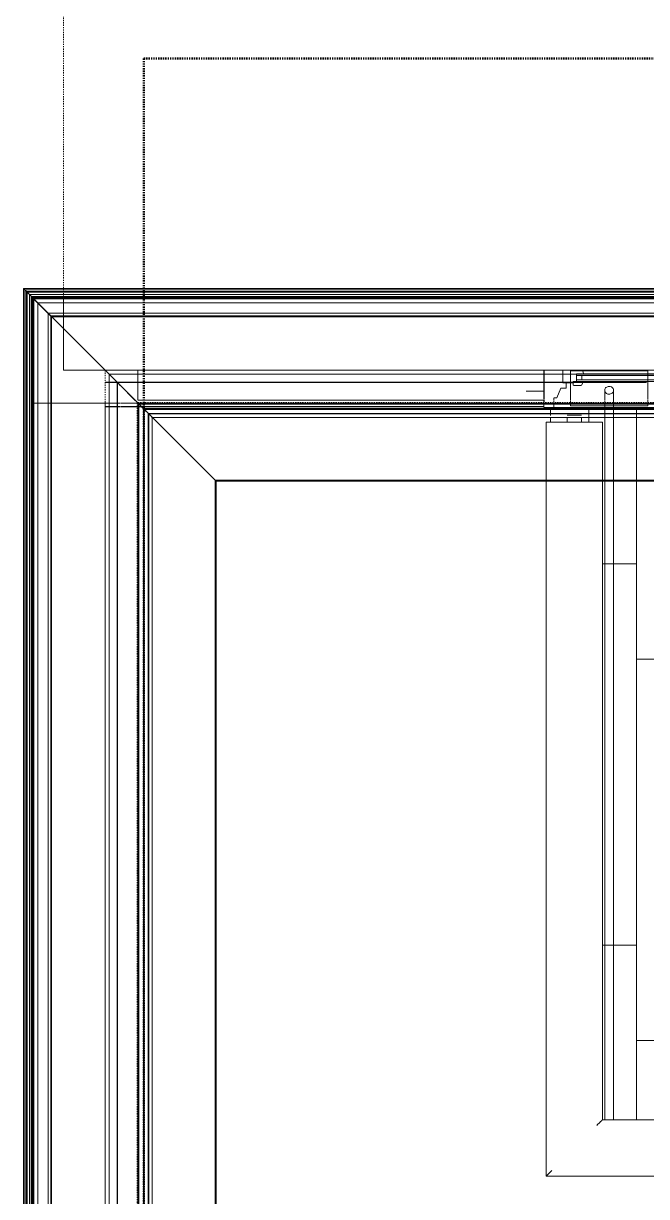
# Model space of a CAD drawing. Header units: inches. Extents: x -4235 to -464, y 9767 to 12269.
# Drawn here: x -3411 to -3358.7, y 11180.8 to 11279.2 of the extents above; entities that cross this region are included whole.
import ezdxf

# ---------------------------------------------------------------- set-up
doc = ezdxf.new("R2010")
doc.units = ezdxf.units.IN
doc.header["$MEASUREMENT"] = 0
doc.linetypes.add('Dash 1_16_', pattern=[0.125, 0.0625, -0.0625])
for name, color, linetype, lineweight in [('A-FLOR-1', 192, 'Continuous', 9), ('A-FLOR-3', 10, 'Dash 1_16_', 9), ('A-FLOR-HRAL', 11, 'Continuous', 9), ('A-FLOR-PATT-1', 9, 'Continuous', 9), ('A-GLAZ-1', 151, 'Continuous', 9), ('A-GLAZ-2', 151, 'Continuous', 20), ('A-ROOF-1', 10, 'Dash 1_16_', 9), ('A-ROOF-2', 7, 'Dash 1_16_', 9), ('A-WALL-1', 113, 'Continuous', 9), ('C-PROP-LINE-1', 91, 'Dash 1_16_', 50)]:
    doc.layers.add(name, color=color, linetype=linetype, lineweight=lineweight)

# ---------------------------------------------------------------- blocks, each defined once
blk = doc.blocks.new('Basic Wall _ EXT - FIBER CEMENT - LARGE - ___-2505164-BACKGROUND - ROOF PLAN')
at = {"layer": 'A-WALL-1'}
for p, q in [((-3403.847, 11249.139), (-3404.174, 11249.139)), ((-3404.174, 11249.139), (-3403.847, 11249.139)), ((-3404.174, 11249.108), (-3403.847, 11249.108)), ((-3404.174, 11249.108), (-3403.847, 11249.108)), ((-3403.174, 11249.139), (-3403.847, 11249.139)), ((-3403.847, 11249.139), (-3403.174, 11249.139)), ((-3403.847, 11249.108), (-3403.174, 11249.108)), ((-3403.847, 11249.108), (-3403.174, 11249.108)), ((-3367.335, 11249.139), (-3403.171, 11249.139)), ((-3403.171, 11249.139), (-3367.335, 11249.139)), ((-3403.139, 11249.108), (-3367.335, 11249.108)), ((-3403.139, 11249.108), (-3367.335, 11249.108)), ((-3403.847, 11247.097), (-3404.174, 11247.097)), ((-3404.174, 11247.097), (-3403.847, 11247.097)), ((-3404.174, 11247.065), (-3403.847, 11247.065)), ((-3404.174, 11247.065), (-3403.847, 11247.065)), ((-3403.174, 11247.097), (-3403.845, 11247.097)), ((-3403.845, 11247.097), (-3403.174, 11247.097)), ((-3403.845, 11247.065), (-3403.174, 11247.065)), ((-3403.845, 11247.065), (-3403.174, 11247.065)), ((-3402.963, 11247.097), (-3403.142, 11247.097)), ((-3403.142, 11247.097), (-3402.963, 11247.097)), ((-3403.142, 11247.065), (-3402.963, 11247.065)), ((-3403.142, 11247.065), (-3402.963, 11247.065)), ((-3402.908, 11247.097), (-3402.963, 11247.097)), ((-3402.963, 11247.097), (-3402.908, 11247.097)), ((-3402.963, 11247.065), (-3402.908, 11247.065)), ((-3402.963, 11247.065), (-3402.908, 11247.065)), ((-3401.702, 11247.097), (-3402.858, 11247.097)), ((-3402.858, 11247.097), (-3401.702, 11247.097)), ((-3402.858, 11247.065), (-3401.702, 11247.065)), ((-3402.858, 11247.065), (-3401.702, 11247.065)), ((-3401.642, 11247.097), (-3401.701, 11247.097)), ((-3401.701, 11247.097), (-3401.642, 11247.097)), ((-3401.701, 11247.065), (-3401.642, 11247.065)), ((-3401.701, 11247.065), (-3401.642, 11247.065)), ((-3401.579, 11247.097), (-3401.642, 11247.097)), ((-3401.642, 11247.097), (-3401.579, 11247.097)), ((-3401.642, 11247.065), (-3401.579, 11247.065)), ((-3401.642, 11247.065), (-3401.579, 11247.065)), ((-3401.516, 11247.097), (-3401.579, 11247.097)), ((-3401.579, 11247.097), (-3401.516, 11247.097)), ((-3401.579, 11247.065), (-3401.516, 11247.065)), ((-3401.579, 11247.065), (-3401.516, 11247.065)), ((-3401.459, 11247.097), (-3401.516, 11247.097)), ((-3401.516, 11247.097), (-3401.459, 11247.097)), ((-3401.516, 11247.065), (-3401.459, 11247.065)), ((-3401.516, 11247.065), (-3401.459, 11247.065)), ((-3367.335, 11247.097), (-3401.304, 11247.097)), ((-3401.304, 11247.097), (-3367.335, 11247.097)), ((-3401.304, 11247.065), (-3367.335, 11247.065)), ((-3401.304, 11247.065), (-3367.335, 11247.065))]:
    blk.add_line(p, q, dxfattribs=at)
blk = doc.blocks.new('Basic Wall _ EXT - FIBER CEMENT - LARGE - ___-2162457-BACKGROUND - ROOF PLAN')
at = {"layer": 'A-WALL-1'}
for p, q in [((-3365.116, 11249.139), (-3403.171, 11249.139)), ((-3403.171, 11249.139), (-3365.116, 11249.139)), ((-3403.142, 11249.108), (-3401.459, 11247.425)), ((-3402.805, 11248.771), (-3403.142, 11249.108)), ((-3403.139, 11249.108), (-3365.116, 11249.108)), ((-3403.139, 11249.108), (-3365.116, 11249.108)), ((-3358.727, 11249.139), (-3365.08, 11249.139)), ((-3365.08, 11249.139), (-3358.727, 11249.139)), ((-3365.079, 11249.108), (-3358.727, 11249.108)), ((-3365.079, 11249.108), (-3358.727, 11249.108)), ((-3401.459, 11247.425), (-3402.805, 11248.771)), ((-3401.304, 11247.269), (-3400.895, 11246.86)), ((-3400.895, 11246.86), (-3401.304, 11247.269)), ((-3400.895, 11246.86), (-3400.549, 11246.514)), ((-3400.517, 11246.483), (-3400.895, 11246.86)), ((-3400.532, 11246.498), (-3400.556, 11246.522)), ((-3400.556, 11246.522), (-3362.241, 11246.522)), ((-3400.549, 11246.514), (-3362.241, 11246.514)), ((-3400.549, 11246.514), (-3362.241, 11246.514)), ((-3400.532, 11246.498), (-3362.241, 11246.498)), ((-3400.517, 11246.483), (-3400.26, 11246.226)), ((-3400.38, 11246.346), (-3400.517, 11246.483)), ((-3400.517, 11246.483), (-3400.404, 11246.369)), ((-3400.236, 11246.202), (-3400.517, 11246.483)), ((-3400.517, 11246.483), (-3362.241, 11246.483)), ((-3400.517, 11246.483), (-3362.241, 11246.483)), ((-3400.268, 11246.234), (-3400.292, 11246.258)), ((-3400.272, 11246.237), (-3400.248, 11246.213)), ((-3400.214, 11246.18), (-3362.241, 11246.18)), ((-3362.189, 11246.522), (-3362.131, 11246.522)), ((-3362.189, 11246.514), (-3362.131, 11246.514)), ((-3362.189, 11246.514), (-3362.131, 11246.514)), ((-3362.189, 11246.498), (-3362.131, 11246.498)), ((-3362.189, 11246.483), (-3362.131, 11246.483)), ((-3362.189, 11246.483), (-3362.131, 11246.483)), ((-3362.189, 11246.18), (-3362.131, 11246.18)), ((-3362.129, 11246.522), (-3362.054, 11246.522)), ((-3362.129, 11246.514), (-3362.054, 11246.514)), ((-3362.129, 11246.514), (-3362.054, 11246.514)), ((-3362.129, 11246.498), (-3362.054, 11246.498)), ((-3362.129, 11246.483), (-3362.054, 11246.483)), ((-3362.129, 11246.483), (-3362.054, 11246.483)), ((-3362.129, 11246.18), (-3362.054, 11246.18)), ((-3362.051, 11246.522), (-3361.963, 11246.522)), ((-3362.051, 11246.514), (-3361.963, 11246.514)), ((-3362.051, 11246.514), (-3361.963, 11246.514)), ((-3362.051, 11246.498), (-3361.963, 11246.498)), ((-3362.051, 11246.483), (-3361.963, 11246.483)), ((-3362.051, 11246.483), (-3361.963, 11246.483)), ((-3362.051, 11246.18), (-3361.963, 11246.18)), ((-3361.961, 11246.522), (-3361.866, 11246.522)), ((-3361.961, 11246.514), (-3361.866, 11246.514)), ((-3361.961, 11246.514), (-3361.866, 11246.514)), ((-3361.961, 11246.498), (-3361.866, 11246.498)), ((-3361.961, 11246.483), (-3361.866, 11246.483)), ((-3361.961, 11246.483), (-3361.866, 11246.483)), ((-3361.96, 11246.18), (-3361.866, 11246.18)), ((-3361.864, 11246.522), (-3361.769, 11246.522)), ((-3361.864, 11246.514), (-3361.769, 11246.514)), ((-3361.864, 11246.514), (-3361.769, 11246.514)), ((-3361.864, 11246.498), (-3361.769, 11246.498)), ((-3361.864, 11246.483), (-3361.769, 11246.483)), ((-3361.864, 11246.483), (-3361.769, 11246.483)), ((-3361.863, 11246.18), (-3361.769, 11246.18)), ((-3361.767, 11246.522), (-3361.679, 11246.522)), ((-3361.767, 11246.514), (-3361.679, 11246.514)), ((-3361.767, 11246.514), (-3361.679, 11246.514)), ((-3361.767, 11246.498), (-3361.679, 11246.498)), ((-3361.767, 11246.483), (-3361.679, 11246.483)), ((-3361.767, 11246.483), (-3361.679, 11246.483)), ((-3361.766, 11246.18), (-3361.679, 11246.18)), ((-3361.677, 11246.522), (-3361.601, 11246.522)), ((-3361.677, 11246.514), (-3361.601, 11246.514)), ((-3361.677, 11246.514), (-3361.601, 11246.514)), ((-3361.676, 11246.498), (-3361.601, 11246.498)), ((-3361.676, 11246.483), (-3361.601, 11246.483)), ((-3361.676, 11246.483), (-3361.601, 11246.483)), ((-3361.676, 11246.18), (-3361.601, 11246.18)), ((-3361.599, 11246.522), (-3361.541, 11246.522)), ((-3361.599, 11246.514), (-3361.541, 11246.514)), ((-3361.599, 11246.514), (-3361.541, 11246.514)), ((-3361.599, 11246.498), (-3361.541, 11246.498)), ((-3361.599, 11246.483), (-3361.541, 11246.483)), ((-3361.599, 11246.483), (-3361.541, 11246.483)), ((-3361.599, 11246.18), (-3361.541, 11246.18)), ((-3361.492, 11246.18), (-3258.747, 11246.18)), ((-3361.491, 11246.522), (-3258.747, 11246.522)), ((-3361.491, 11246.514), (-3258.747, 11246.514)), ((-3361.491, 11246.514), (-3258.747, 11246.514)), ((-3361.491, 11246.498), (-3258.747, 11246.498)), ((-3361.491, 11246.483), (-3258.747, 11246.483)), ((-3361.491, 11246.483), (-3258.747, 11246.483))]:
    blk.add_line(p, q, dxfattribs=at)
at = {"layer": 'A-WALL-1', "flags": 128}
for points in [[(-3400.404, 11246.369), (-3400.386, 11246.351), (-3400.364, 11246.33)], [(-3400.292, 11246.258), (-3400.306, 11246.271), (-3400.321, 11246.287), (-3400.337, 11246.303), (-3400.353, 11246.319), (-3400.368, 11246.334), (-3400.38, 11246.346)], [(-3400.364, 11246.33), (-3400.34, 11246.306), (-3400.316, 11246.281), (-3400.292, 11246.258), (-3400.272, 11246.237)], [(-3400.26, 11246.226), (-3400.251, 11246.217), (-3400.247, 11246.212), (-3400.246, 11246.211), (-3400.249, 11246.215), (-3400.257, 11246.223), (-3400.268, 11246.234)], [(-3400.248, 11246.213), (-3400.231, 11246.197), (-3400.22, 11246.186), (-3400.215, 11246.18)], [(-3400.215, 11246.18), (-3400.216, 11246.181), (-3400.223, 11246.189), (-3400.236, 11246.202)]]:
    blk.add_lwpolyline(points, dxfattribs=at)
blk = doc.blocks.new('Basic Wall _ EXT - FIBER CEMENT - SMALL - ___-2145931-BACKGROUND - ROOF PLAN')
at = {"layer": 'A-WALL-1'}
for p, q in [((-3410.561, 11256.526), (-3411.033, 11256.998)), ((-3411.033, 11256.998), (-3410.923, 11256.889)), ((-3411.033, 11256.998), (-2077.533, 11256.998)), ((-3410.801, 11256.767), (-3410.923, 11256.889)), ((-3410.923, 11256.889), (-3410.561, 11256.526)), ((-3410.923, 11256.889), (-3410.843, 11256.808)), ((-3410.923, 11256.889), (-2077.423, 11256.889)), ((-3410.561, 11256.526), (-3410.796, 11256.762)), ((-3410.796, 11256.762), (-3410.729, 11256.695)), ((-3410.796, 11256.762), (-2077.296, 11256.762)), ((-3410.729, 11256.695), (-3410.561, 11256.526)), ((-3410.729, 11256.695), (-2077.229, 11256.695)), ((-3410.561, 11256.526), (-3410.635, 11256.601)), ((-2077.021, 11256.486), (-3410.521, 11256.486)), ((-3410.458, 11256.423), (-3410.413, 11256.378)), ((-3410.413, 11256.378), (-3410.458, 11256.423)), ((-3410.413, 11256.378), (-3410.458, 11256.423)), ((-3410.458, 11256.423), (-3410.413, 11256.378)), ((-3410.448, 11256.414), (-3410.442, 11256.408)), ((-3410.442, 11256.408), (-3410.437, 11256.403)), ((-3410.39, 11256.356), (-3410.41, 11256.376)), ((-3410.399, 11256.365), (-3410.369, 11256.335)), ((-3410.378, 11256.343), (-3410.39, 11256.356)), ((-3410.374, 11256.339), (-3410.378, 11256.343)), ((-2076.874, 11256.339), (-3410.374, 11256.339)), ((-3410.369, 11256.335), (-3410.333, 11256.299)), ((-3410.329, 11256.294), (-3410.363, 11256.329)), ((-3410.363, 11256.329), (-2076.863, 11256.329)), ((-3410.333, 11256.299), (-3410.293, 11256.259)), ((-3410.329, 11256.294), (-2076.829, 11256.294)), ((-3394.86, 11240.825), (-3410.301, 11256.266)), ((-3410.301, 11256.266), (-2076.801, 11256.266)), ((-3410.3, 11256.266), (-3410.295, 11256.26)), ((-3410.249, 11256.214), (-3410.296, 11256.262)), ((-3410.232, 11256.197), (-3410.296, 11256.261)), ((-3410.296, 11256.261), (-3410.232, 11256.197)), ((-3410.296, 11256.261), (-2076.796, 11256.261)), ((-3410.293, 11256.259), (-3394.939, 11240.904)), ((-3410.293, 11256.259), (-2076.793, 11256.259)), ((-3408.67, 11254.635), (-3410.232, 11256.197)), ((-3410.232, 11256.197), (-2076.732, 11256.197)), ((-3410.221, 11256.186), (-3410.174, 11256.14)), ((-3410.221, 11256.186), (-2076.721, 11256.186)), ((-3410.124, 11256.089), (-3410.188, 11256.154)), ((-3410.174, 11256.14), (-3408.748, 11254.714)), ((-3410.174, 11256.14), (-2076.674, 11256.14)), ((-3410.168, 11256.134), (-3410.124, 11256.089)), ((-2076.322, 11255.787), (-3409.822, 11255.787)), ((-3409.822, 11255.787), (-2076.322, 11255.787)), ((-2075.452, 11254.918), (-3408.952, 11254.918)), ((-3408.952, 11254.918), (-2075.452, 11254.918)), ((-3408.748, 11254.714), (-2075.248, 11254.714)), ((-3408.748, 11254.714), (-2075.248, 11254.714)), ((-3408.67, 11254.635), (-2075.17, 11254.635)), ((-3408.67, 11254.635), (-2075.17, 11254.635)), ((-3403.847, 11249.813), (-2070.347, 11249.813)), ((-3403.844, 11249.813), (-2070.349, 11249.813)), ((-3403.022, 11248.987), (-3402.962, 11248.928)), ((-3402.963, 11248.929), (-3403.022, 11248.987)), ((-3401.754, 11247.72), (-3402.858, 11248.824)), ((-3402.858, 11248.823), (-3402.807, 11248.773)), ((-3402.807, 11248.773), (-3401.703, 11247.668)), ((-3401.516, 11247.482), (-3401.579, 11247.544)), ((-3401.459, 11247.425), (-3401.516, 11247.482)), ((-3401.425, 11247.391), (-3401.42, 11247.385)), ((-3401.42, 11247.385), (-2067.92, 11247.385)), ((-3401.42, 11247.385), (-2067.92, 11247.385)), ((-3401.398, 11247.363), (-3401.371, 11247.336)), ((-3401.349, 11247.315), (-3401.373, 11247.338)), ((-3401.341, 11247.307), (-3401.349, 11247.315)), ((-3401.341, 11247.307), (-2067.841, 11247.307)), ((-3401.304, 11247.269), (-3401.324, 11247.29)), ((-3401.304, 11247.269), (-3400.962, 11246.927)), ((-3400.895, 11246.86), (-3401.304, 11247.269)), ((-3400.962, 11246.927), (-3400.895, 11246.86)), ((-3400.962, 11246.927), (-2067.462, 11246.927)), ((-3400.895, 11246.86), (-2067.395, 11246.86)), ((-2061.439, 11240.904), (-3394.939, 11240.904)), ((-3394.939, 11240.904), (-2061.439, 11240.904)), ((-3394.86, 11240.825), (-2061.36, 11240.825)), ((-3394.86, 11240.825), (-2061.36, 11240.825))]:
    blk.add_line(p, q, dxfattribs=at)
at = {"layer": 'A-WALL-1', "flags": 128}
for points in [[(-3410.719, 11256.685), (-3410.762, 11256.727), (-3410.801, 11256.767)], [(-3410.635, 11256.601), (-3410.676, 11256.642), (-3410.719, 11256.685)], [(-3410.521, 11256.486), (-3410.525, 11256.491), (-3410.539, 11256.504), (-3410.561, 11256.526)], [(-3410.301, 11256.266), (-3410.359, 11256.325), (-3410.413, 11256.378), (-3410.458, 11256.423), (-3410.492, 11256.458), (-3410.513, 11256.479), (-3410.521, 11256.486)], [(-3410.494, 11256.46), (-3410.466, 11256.431), (-3410.448, 11256.414)], [(-3410.437, 11256.403), (-3410.423, 11256.388), (-3410.399, 11256.365)], [(-3410.3, 11256.266), (-3410.34, 11256.306), (-3410.365, 11256.331), (-3410.374, 11256.339)], [(-3410.343, 11256.309), (-3410.317, 11256.282), (-3410.3, 11256.266)], [(-3410.295, 11256.26), (-3410.289, 11256.255), (-3410.272, 11256.238), (-3410.245, 11256.21), (-3410.209, 11256.175), (-3410.168, 11256.134)], [(-3402.858, 11248.824), (-3402.907, 11248.873), (-3402.963, 11248.929)], [(-3401.579, 11247.544), (-3401.642, 11247.607), (-3401.701, 11247.667), (-3401.754, 11247.72)], [(-3401.703, 11247.668), (-3401.667, 11247.632), (-3401.626, 11247.591), (-3401.583, 11247.548), (-3401.54, 11247.506), (-3401.501, 11247.466), (-3401.467, 11247.433)], [(-3401.467, 11247.433), (-3401.441, 11247.407), (-3401.425, 11247.391)], [(-3401.373, 11247.338), (-3401.41, 11247.376), (-3401.459, 11247.425)], [(-3401.42, 11247.385), (-3401.414, 11247.38), (-3401.398, 11247.363)], [(-3401.324, 11247.29), (-3401.337, 11247.302), (-3401.341, 11247.307)]]:
    blk.add_lwpolyline(points, dxfattribs=at)
blk = doc.blocks.new('Basic Wall _ EXT - FIBER CEMENT - LARGE - ___-2162458-BACKGROUND - ROOF PLAN')
at = {"layer": 'A-WALL-1'}
for p, q in [((-3403.174, 11249.139), (-3403.174, 10849.643)), ((-3403.174, 10849.643), (-3403.174, 11249.139)), ((-3403.142, 11249.108), (-3402.805, 11248.771)), ((-3401.459, 11247.425), (-3403.142, 11249.108)), ((-3403.142, 10849.674), (-3403.142, 11249.108)), ((-3403.142, 10849.674), (-3403.142, 11249.108)), ((-3402.805, 11248.771), (-3401.459, 11247.425)), ((-3401.304, 11247.269), (-3400.895, 11246.86)), ((-3400.895, 11246.86), (-3401.304, 11247.269)), ((-3400.895, 11246.86), (-3400.517, 11246.483)), ((-3400.549, 11246.514), (-3400.895, 11246.86)), ((-3400.556, 11246.522), (-3400.532, 11246.498)), ((-3400.556, 10852.257), (-3400.556, 11246.522)), ((-3400.549, 10852.264), (-3400.549, 11246.514)), ((-3400.549, 10852.264), (-3400.549, 11246.514)), ((-3400.532, 10852.281), (-3400.532, 11246.498)), ((-3400.517, 11246.483), (-3400.236, 11246.202)), ((-3400.404, 11246.369), (-3400.517, 11246.483)), ((-3400.517, 11246.483), (-3400.38, 11246.346)), ((-3400.26, 11246.226), (-3400.517, 11246.483)), ((-3400.517, 10852.296), (-3400.517, 11246.483)), ((-3400.517, 10852.296), (-3400.517, 11246.483)), ((-3400.292, 11246.258), (-3400.268, 11246.234)), ((-3400.248, 11246.213), (-3400.272, 11246.237)), ((-3400.236, 11246.202), (-3400.223, 11246.189)), ((-3400.214, 10852.599), (-3400.214, 11246.18))]:
    blk.add_line(p, q, dxfattribs=at)
at = {"layer": 'A-WALL-1', "flags": 128}
for points in [[(-3400.272, 11246.237), (-3400.292, 11246.258), (-3400.316, 11246.281), (-3400.34, 11246.306), (-3400.364, 11246.33), (-3400.386, 11246.351), (-3400.404, 11246.369)], [(-3400.38, 11246.346), (-3400.368, 11246.334), (-3400.353, 11246.319), (-3400.337, 11246.303), (-3400.321, 11246.287), (-3400.306, 11246.271), (-3400.292, 11246.258)], [(-3400.268, 11246.234), (-3400.257, 11246.223), (-3400.249, 11246.215), (-3400.246, 11246.211), (-3400.247, 11246.212), (-3400.251, 11246.217), (-3400.26, 11246.226)], [(-3400.215, 11246.18), (-3400.22, 11246.186), (-3400.231, 11246.197), (-3400.248, 11246.213)], [(-3400.223, 11246.189), (-3400.216, 11246.181), (-3400.215, 11246.18)]]:
    blk.add_lwpolyline(points, dxfattribs=at)
blk = doc.blocks.new('Basic Wall _ EXT - FIBER CEMENT - SMALL - ___-2145932-BACKGROUND - ROOF PLAN')
at = {"layer": 'A-WALL-1'}
for p, q in [((-3410.923, 11256.889), (-3411.033, 11256.998)), ((-3411.033, 11256.998), (-3410.561, 11256.526)), ((-3411.033, 10841.78), (-3411.033, 11256.998)), ((-3410.843, 11256.808), (-3410.923, 11256.889)), ((-3410.561, 11256.526), (-3410.923, 11256.889)), ((-3410.923, 11256.889), (-3410.801, 11256.767)), ((-3410.923, 10841.89), (-3410.923, 11256.889)), ((-3410.729, 11256.695), (-3410.796, 11256.762)), ((-3410.796, 11256.762), (-3410.561, 11256.526)), ((-3410.796, 10842.017), (-3410.796, 11256.762)), ((-3410.561, 11256.526), (-3410.729, 11256.695)), ((-3410.729, 10842.084), (-3410.729, 11256.695)), ((-3410.635, 11256.601), (-3410.561, 11256.526)), ((-3410.521, 11256.486), (-3410.521, 10842.292)), ((-3410.458, 11256.423), (-3410.413, 11256.378)), ((-3410.413, 11256.378), (-3410.458, 11256.423)), ((-3410.413, 11256.378), (-3410.458, 11256.423)), ((-3410.458, 11256.423), (-3410.413, 11256.378)), ((-3410.374, 11256.339), (-3410.374, 10842.44)), ((-3410.363, 11256.329), (-3410.329, 11256.294)), ((-3410.363, 10842.45), (-3410.363, 11256.329)), ((-3410.329, 10842.485), (-3410.329, 11256.294)), ((-3410.301, 11256.266), (-3394.86, 11240.825)), ((-3410.301, 10842.512), (-3410.301, 11256.266)), ((-3410.295, 11256.26), (-3410.3, 11256.266)), ((-3410.296, 11256.262), (-3410.249, 11256.214)), ((-3410.232, 11256.197), (-3410.296, 11256.261)), ((-3410.296, 11256.261), (-3410.232, 11256.197)), ((-3410.296, 10842.518), (-3410.296, 11256.261)), ((-3394.939, 11240.904), (-3410.293, 11256.259)), ((-3410.293, 10842.52), (-3410.293, 11256.259)), ((-3410.232, 11256.197), (-3408.67, 11254.635)), ((-3410.232, 10842.582), (-3410.232, 11256.197)), ((-3410.174, 11256.14), (-3410.221, 11256.186)), ((-3410.221, 10842.593), (-3410.221, 11256.186)), ((-3410.188, 11256.154), (-3410.124, 11256.089)), ((-3408.748, 11254.714), (-3410.174, 11256.14)), ((-3410.174, 10842.639), (-3410.174, 11256.14)), ((-3410.124, 11256.089), (-3410.168, 11256.134)), ((-3409.822, 11255.787), (-3409.822, 10842.991)), ((-3409.822, 10842.991), (-3409.822, 11255.787)), ((-3408.952, 11254.918), (-3408.952, 10843.861)), ((-3408.952, 10843.861), (-3408.952, 11254.918)), ((-3408.748, 10844.065), (-3408.748, 11254.714)), ((-3408.748, 10844.065), (-3408.748, 11254.714)), ((-3408.67, 10844.144), (-3408.67, 11254.635)), ((-3408.67, 10844.144), (-3408.67, 11254.635)), ((-3403.847, 10848.969), (-3403.847, 11249.813)), ((-3403.847, 10848.966), (-3403.847, 11249.813)), ((-3402.962, 11248.928), (-3403.022, 11248.987)), ((-3402.858, 11248.824), (-3401.754, 11247.72)), ((-3402.807, 11248.773), (-3402.858, 11248.823)), ((-3401.703, 11247.668), (-3402.807, 11248.773)), ((-3401.425, 11247.391), (-3401.441, 11247.407)), ((-3401.42, 11247.385), (-3401.425, 11247.391)), ((-3401.42, 10851.393), (-3401.42, 11247.385)), ((-3401.42, 10851.393), (-3401.42, 11247.385)), ((-3401.341, 10851.472), (-3401.341, 11247.307)), ((-3401.304, 11247.269), (-3400.895, 11246.86)), ((-3400.962, 11246.927), (-3401.304, 11247.269)), ((-3400.895, 11246.86), (-3400.962, 11246.927)), ((-3400.962, 10851.851), (-3400.962, 11246.927)), ((-3400.895, 10851.918), (-3400.895, 11246.86)), ((-3394.939, 11240.904), (-3394.939, 10857.875)), ((-3394.939, 10857.875), (-3394.939, 11240.904)), ((-3394.86, 10857.953), (-3394.86, 11240.825)), ((-3394.86, 10857.953), (-3394.86, 11240.825))]:
    blk.add_line(p, q, dxfattribs=at)
at = {"layer": 'A-WALL-1', "flags": 128}
for points in [[(-3410.801, 11256.767), (-3410.762, 11256.727), (-3410.719, 11256.685)], [(-3410.719, 11256.685), (-3410.676, 11256.642), (-3410.635, 11256.601)], [(-3410.561, 11256.526), (-3410.539, 11256.504), (-3410.525, 11256.491), (-3410.521, 11256.486)], [(-3410.521, 11256.486), (-3410.513, 11256.479), (-3410.492, 11256.458), (-3410.458, 11256.423), (-3410.413, 11256.378), (-3410.359, 11256.325), (-3410.301, 11256.266)], [(-3410.442, 11256.408), (-3410.448, 11256.414), (-3410.466, 11256.431), (-3410.494, 11256.46)], [(-3410.293, 11256.259), (-3410.333, 11256.299), (-3410.369, 11256.335), (-3410.399, 11256.365), (-3410.423, 11256.388), (-3410.437, 11256.403), (-3410.442, 11256.408)], [(-3410.41, 11256.376), (-3410.39, 11256.356), (-3410.378, 11256.343), (-3410.374, 11256.339)], [(-3410.374, 11256.339), (-3410.365, 11256.331), (-3410.34, 11256.306), (-3410.3, 11256.266)], [(-3410.3, 11256.266), (-3410.317, 11256.282), (-3410.343, 11256.309)], [(-3410.168, 11256.134), (-3410.209, 11256.175), (-3410.245, 11256.21), (-3410.272, 11256.238), (-3410.289, 11256.255), (-3410.295, 11256.26)], [(-3403.022, 11248.987), (-3402.963, 11248.929), (-3402.907, 11248.873), (-3402.858, 11248.824)], [(-3401.754, 11247.72), (-3401.701, 11247.667), (-3401.642, 11247.607), (-3401.579, 11247.544), (-3401.516, 11247.482), (-3401.459, 11247.425)], [(-3401.441, 11247.407), (-3401.467, 11247.433), (-3401.501, 11247.466), (-3401.54, 11247.506), (-3401.583, 11247.548), (-3401.626, 11247.591), (-3401.667, 11247.632), (-3401.703, 11247.668)], [(-3401.459, 11247.425), (-3401.41, 11247.376), (-3401.373, 11247.338), (-3401.349, 11247.315), (-3401.341, 11247.307)], [(-3401.371, 11247.336), (-3401.398, 11247.363), (-3401.414, 11247.38), (-3401.42, 11247.385)], [(-3401.341, 11247.307), (-3401.337, 11247.302), (-3401.324, 11247.29), (-3401.304, 11247.269)]]:
    blk.add_lwpolyline(points, dxfattribs=at)
blk = doc.blocks.new('Window-Double_Hung-Andersen-400_Series-Tilt_Wash - DOUBLE HUNG - COTTAGE - 3RD FLOOR-V130-BACKGROUND - ROOF PLAN')
at = {"layer": 'A-GLAZ-1'}
for p, q in [((-16.293, 2.5), (-15.699, 2.5)), ((-16.293, 2.125), (-15.699, 2.125)), ((-15.824, 2.5), (-15.824, 2.125)), ((-15.699, 2.625), (10.292, 2.625)), ((-15.699, 2.5), (10.292, 2.5)), ((-15.699, 2.125), (10.292, 2.125)), ((-15.699, 2), (10.292, 2)), ((10.292, 2.625), (10.37, 2.625)), ((10.292, 2.5), (10.375, 2.5)), ((10.292, 2.125), (10.389, 2.125)), ((10.292, 2), (10.393, 2)), ((10.403, 2.625), (15.699, 2.625)), ((10.403, 2.5), (15.667, 2.5)), ((10.403, 2.125), (10.685, 2.125)), ((10.403, 2), (10.699, 2)), ((10.728, 2.125), (11.83, 2.125)), ((10.728, 2), (11.836, 2)), ((11.836, 2.125), (15.699, 2.125)), ((11.858, 2), (15.699, 2)), ((16.293, 2.5), (15.699, 2.5)), ((16.29, 2.125), (15.699, 2.125)), ((15.824, 2.5), (15.824, 2.125))]:
    blk.add_line(p, q, dxfattribs=at)
at = {"layer": 'A-GLAZ-2'}
for p, q in [((13.168, 4.812), (-19.012, 4.812)), ((-19.012, 4.812), (-19.012, 4.558)), ((-19.012, 4.279), (-19.012, 4.22)), ((-19.012, 4.216), (-19.012, 4.16)), ((-19.012, 4.157), (-19.012, 3.588)), ((-18.199, 4.812), (-18.199, 4.558)), ((-18.199, 4.279), (-18.199, 4.22)), ((-18.199, 4.216), (-18.199, 4.16)), ((-18.199, 4.157), (-18.199, 4)), ((-18.199, 4), (-17.925, 4)), ((-17.91, 3.962), (-17.769, 3.603)), ((13.276, 4.812), (13.218, 4.812)), ((13.353, 4.812), (13.277, 4.812)), ((13.444, 4.812), (13.355, 4.812)), ((13.541, 4.812), (13.445, 4.812)), ((13.638, 4.812), (13.542, 4.812)), ((13.728, 4.812), (13.639, 4.812)), ((13.806, 4.812), (13.73, 4.812)), ((13.866, 4.812), (13.807, 4.812)), ((19.012, 4.812), (13.917, 4.812)), ((17.925, 4), (17.605, 3.187)), ((18.199, 4), (17.925, 4)), ((18.199, 4.812), (18.199, 4.558)), ((18.199, 4.343), (18.199, 4.283)), ((18.199, 4.281), (18.199, 4.22)), ((18.199, 4.158), (18.199, 4.111)), ((18.199, 4.107), (18.199, 4.026)), ((19.012, 4.558), (19.012, 4.812)), ((19.012, 4.283), (19.012, 4.343)), ((19.012, 4.22), (19.012, 4.281)), ((19.012, 4.16), (19.012, 4.209)), ((19.012, 4.036), (19.012, 4.107)), ((19.012, 3.003), (19.012, 4.034)), ((-19.012, 3.437), (-20.512, 3.437)), ((-19.012, 3.583), (-19.012, 3.003)), ((-19.012, 3), (-19.012, 2.954)), ((-17.767, 3.598), (-17.605, 3.187)), ((-17.605, 3.187), (-17.137, 3.187)), ((-17.137, 3.187), (-17.137, 3.003)), ((-17.137, 3), (-17.137, 2.954)), ((-15.855, 2.969), (-16.574, 2.969)), ((15.855, 2.969), (16.546, 2.969)), ((17.137, 3.187), (17.137, 3.003)), ((17.605, 3.187), (17.137, 3.187)), ((17.137, 3.001), (17.137, 2.954)), ((19.012, 3.437), (20.512, 3.437)), ((19.012, 2.954), (19.012, 3.001)), ((-19.012, 2.951), (-19.012, 2.898)), ((-19.012, 2.895), (-19.012, 2.719)), ((-19.012, 2.687), (-19.012, 2.014)), ((-19.012, 2.014), (-19.012, 1.688)), ((-17.418, 2.75), (-16.574, 2.75)), ((-17.418, 2.687), (-17.418, 2.014)), ((-17.418, 2.014), (-17.418, 1.688)), ((-17.137, 2.951), (-17.137, 2.898)), ((-17.137, 2.895), (-17.137, 2.75)), ((-16.574, 2.898), (-16.574, 2.951)), ((-16.574, 2.719), (-16.574, 2.895)), ((-16.574, 2.625), (-16.574, 2.687)), ((-15.702, 2.625), (-16.574, 2.625)), ((-16.293, 2.625), (-16.293, 2.014)), ((-15.699, 2), (-16.293, 2)), ((-15.847, 2.951), (-15.824, 2.898)), ((-15.823, 2.895), (-15.744, 2.719)), ((-15.777, 1.688), (-15.699, 2)), ((-15.73, 2.687), (-15.702, 2.625)), ((15.699, 2), (16.293, 2)), ((15.764, 1.743), (15.699, 2)), ((15.73, 2.687), (15.702, 2.625)), ((15.702, 2.625), (16.574, 2.625)), ((15.823, 2.897), (15.744, 2.719)), ((16.293, 2.625), (16.293, 2.014)), ((16.574, 2.898), (16.574, 2.952)), ((16.574, 2.719), (16.574, 2.897)), ((16.754, 2.75), (16.574, 2.75)), ((16.574, 2.625), (16.574, 2.687)), ((17.418, 2.75), (16.792, 2.75)), ((17.137, 2.952), (17.137, 2.898)), ((17.137, 2.897), (17.137, 2.75)), ((17.418, 2.687), (17.418, 2.014)), ((17.418, 2.014), (17.418, 1.688)), ((19.012, 2.898), (19.012, 2.952)), ((19.012, 2.719), (19.012, 2.897)), ((19.012, 2.014), (19.012, 2.687)), ((19.012, 1.688), (19.012, 2.014)), ((15.777, 1.688), (15.764, 1.743))]:
    blk.add_line(p, q, dxfattribs=at)
blk = doc.blocks.new('Railing - Baluster_01-V161-BACKGROUND - ROOF PLAN')
at = {"layer": 'A-FLOR-HRAL'}
for p, q in [((-0.591, 1.181), (0.591, 1.181)), ((-0.591, 0.591), (-0.591, 1.002)), ((0.591, 1.002), (0.591, 0.591))]:
    blk.add_line(p, q, dxfattribs=at)
blk = doc.blocks.new('Railing - Railing-2700294-BACKGROUND - ROOF PLAN')
at = {"layer": 'A-FLOR-HRAL'}
for p, q in [((-3367.149, 11245.777), (-3367.149, 11240.904)), ((-3367.149, 11245.777), (-3366.676, 11245.777)), ((-3366.676, 11245.777), (-3362.897, 11245.777)), ((-3362.897, 11245.777), (-3362.424, 11245.777)), ((-3362.424, 11240.904), (-3362.424, 11245.777)), ((-3257.824, 11245.777), (-3257.824, 11240.904)), ((-3257.824, 11245.777), (-3257.351, 11245.777)), ((-3257.351, 11245.777), (-3253.572, 11245.777)), ((-3253.572, 11245.777), (-3253.099, 11245.777)), ((-3253.099, 11240.904), (-3253.099, 11245.777)), ((-3367.149, 11240.904), (-3367.149, 11240.825)), ((-3367.149, 11240.825), (-3367.149, 11182.527)), ((-3362.424, 11240.825), (-3362.424, 11240.904)), ((-3362.424, 11187.252), (-3362.424, 11240.825)), ((-3257.824, 11240.904), (-3257.824, 11240.825)), ((-3257.824, 11240.825), (-3257.824, 11187.252)), ((-3253.099, 11240.825), (-3253.099, 11240.904)), ((-3253.099, 11182.527), (-3253.099, 11240.825)), ((-3257.824, 11187.252), (-3362.424, 11187.252)), ((-3367.149, 11182.527), (-3253.099, 11182.527))]:
    blk.add_line(p, q, dxfattribs=at)
for points, knots in [([(-3362.897, 11186.779), (-3362.856, 11186.821), (-3362.794, 11186.882), (-3362.715, 11186.96), (-3362.669, 11187.007), (-3362.634, 11187.042), (-3362.601, 11187.075), (-3362.57, 11187.107), (-3362.541, 11187.134), (-3362.515, 11187.161), (-3362.486, 11187.189), (-3362.459, 11187.217), (-3362.432, 11187.244), (-3362.424, 11187.251), (-3362.424, 11187.252)], [0, 0, 0, 0, 0.166667, 0.25, 0.333333, 0.375, 0.416667, 0.5, 0.541667, 0.583333, 0.666667, 0.75, 0.833333, 1, 1, 1, 1]), ([(-3257.351, 11186.779), (-3257.393, 11186.82), (-3257.454, 11186.882), (-3257.533, 11186.96), (-3257.579, 11187.007), (-3257.614, 11187.042), (-3257.648, 11187.075), (-3257.679, 11187.106), (-3257.707, 11187.135), (-3257.733, 11187.161), (-3257.762, 11187.189), (-3257.789, 11187.217), (-3257.816, 11187.243), (-3257.824, 11187.252), (-3257.824, 11187.252)], [0, 0, 0, 0, 0.166667, 0.25, 0.333333, 0.375, 0.416667, 0.5, 0.541667, 0.583333, 0.666667, 0.75, 0.833333, 1, 1, 1, 1]), ([(-3367.149, 11182.527), (-3367.149, 11182.527), (-3367.141, 11182.535), (-3367.114, 11182.562), (-3367.087, 11182.589), (-3367.058, 11182.618), (-3367.032, 11182.644), (-3367.004, 11182.672), (-3366.965, 11182.711), (-3366.922, 11182.754), (-3366.885, 11182.79), (-3366.848, 11182.828), (-3366.779, 11182.897), (-3366.718, 11182.957), (-3366.676, 11183)], [0, 0, 0, 0, 0.166667, 0.25, 0.333333, 0.416667, 0.458333, 0.5, 0.583333, 0.666667, 0.708333, 0.75, 0.833333, 1, 1, 1, 1]), ([(-3253.099, 11182.527), (-3253.1, 11182.527), (-3253.107, 11182.535), (-3253.134, 11182.562), (-3253.161, 11182.589), (-3253.19, 11182.618), (-3253.216, 11182.644), (-3253.244, 11182.672), (-3253.283, 11182.711), (-3253.326, 11182.754), (-3253.362, 11182.791), (-3253.4, 11182.828), (-3253.469, 11182.897), (-3253.53, 11182.958), (-3253.572, 11183)], [0, 0, 0, 0, 0.166667, 0.25, 0.333333, 0.416667, 0.458333, 0.5, 0.583333, 0.666667, 0.708333, 0.75, 0.833333, 1, 1, 1, 1])]:
    blk.add_open_spline(points, degree=3, knots=knots, dxfattribs=at)
blk.add_blockref('Railing - Baluster_01-V161-BACKGROUND - ROOF PLAN', (-3364.787, 11245.187))
blk = doc.blocks.new('Walls 87 - Walls 1-2572778-BACKGROUND - ROOF PLAN')
at = {"layer": 'A-WALL-1'}
for p, q in [((-3365.116, 11250.084), (-3365.116, 11249.813)), ((-3365.116, 11250.084), (-3358.616, 11250.084)), ((-3358.616, 11250.084), (-3365.116, 11250.084)), ((-3358.616, 11249.813), (-3358.616, 11250.084)), ((-3365.116, 11249.813), (-3365.116, 11248.93)), ((-3365.116, 11248.929), (-3365.116, 11248.875)), ((-3358.616, 11248.93), (-3358.616, 11249.813)), ((-3358.616, 11248.875), (-3358.616, 11248.929)), ((-3365.116, 11248.873), (-3365.116, 11248.826)), ((-3365.116, 11248.824), (-3365.116, 11247.669)), ((-3362.241, 11248.456), (-3362.241, 11247.669)), ((-3361.491, 11247.669), (-3361.491, 11248.459)), ((-3358.616, 11248.826), (-3358.616, 11248.873)), ((-3358.616, 11247.72), (-3358.616, 11248.824)), ((-3365.116, 11247.607), (-3365.116, 11247.546)), ((-3365.116, 11247.544), (-3365.116, 11247.484)), ((-3365.116, 11247.482), (-3365.116, 11247.426)), ((-3365.116, 11247.269), (-3365.116, 11247.146)), ((-3365.116, 11247.146), (-3362.244, 11247.146)), ((-3365.005, 11247.146), (-3365.116, 11247.146)), ((-3358.616, 11247.146), (-3365.005, 11247.146)), ((-3362.241, 11247.607), (-3362.241, 11247.546)), ((-3362.241, 11247.544), (-3362.241, 11247.484)), ((-3362.241, 11247.482), (-3362.241, 11247.426)), ((-3362.241, 11247.269), (-3362.241, 11247.146)), ((-3362.241, 11247.146), (-3362.241, 11246.86)), ((-3362.193, 11247.146), (-3362.134, 11247.146)), ((-3362.133, 11247.146), (-3362.056, 11247.146)), ((-3362.054, 11247.146), (-3361.964, 11247.146)), ((-3361.963, 11247.146), (-3361.866, 11247.146)), ((-3361.865, 11247.146), (-3361.768, 11247.146)), ((-3361.766, 11247.146), (-3361.677, 11247.146)), ((-3361.675, 11247.146), (-3361.598, 11247.146)), ((-3361.597, 11247.146), (-3361.538, 11247.146)), ((-3361.491, 11247.609), (-3361.491, 11247.657)), ((-3361.491, 11247.546), (-3361.491, 11247.607)), ((-3361.491, 11247.484), (-3361.491, 11247.544)), ((-3361.491, 11247.426), (-3361.491, 11247.482)), ((-3361.491, 11247.146), (-3361.491, 11247.269)), ((-3361.491, 11246.86), (-3361.491, 11247.146)), ((-3361.488, 11247.146), (-3360.241, 11247.146)), ((-3360.241, 11247.146), (-3358.727, 11247.146)), ((-3358.727, 11247.146), (-3358.616, 11247.146)), ((-3358.616, 11247.609), (-3358.616, 11247.667)), ((-3358.616, 11247.546), (-3358.616, 11247.607)), ((-3358.616, 11247.484), (-3358.616, 11247.544)), ((-3358.616, 11247.426), (-3358.616, 11247.482)), ((-3358.616, 11247.146), (-3358.616, 11247.269)), ((-3362.241, 11246.86), (-3362.241, 11240.904)), ((-3361.491, 11240.904), (-3361.491, 11246.86)), ((-3362.241, 11240.904), (-3362.241, 11240.825)), ((-3362.241, 11240.825), (-3362.241, 11187.252)), ((-3361.491, 11240.825), (-3361.491, 11240.904)), ((-3361.491, 11187.251), (-3361.491, 11240.825))]:
    blk.add_line(p, q, dxfattribs=at)
for start_param, end_param in [(2.617994, 3.141593), (3.163861, 3.403392), (3.403392, 3.58447), (2.356194, 2.617994), (3.665191, 5.235988), (1.570796, 2.356194), (1.047198, 1.570796), (0.523599, 1.047198), (5.235988, 5.759587), (0, 0.523599), (5.759587, 6.283185)]:
    blk.add_ellipse((-3361.866, 11248.459), major_axis=(0.375, 0), ratio=0.86769, start_param=start_param, end_param=end_param, dxfattribs=at)
blk = doc.blocks.new('Family - ___-2835860-BACKGROUND - ROOF PLAN')
at = {"layer": 'C-PROP-LINE-1'}
for p, q in [((-2067.924, 11247.389), (-3401.424, 11247.389)), ((-3401.424, 11247.389), (-3401.424, 10851.389))]:
    blk.add_line(p, q, dxfattribs=at)
blk = doc.blocks.new('Family - ___-2835903-BACKGROUND - ROOF PLAN')
at = {"layer": 'C-PROP-LINE-1'}
for p, q in [((-2096.824, 11276.289), (-3400.924, 11276.289)), ((-3400.924, 11276.289), (-3400.924, 10822.489))]:
    blk.add_line(p, q, dxfattribs=at)
blk = doc.blocks.new('Family - ___-2835932-BACKGROUND - ROOF PLAN')
at = {"layer": 'C-PROP-LINE-1'}
for p, q in [((-2067.924, 11247.389), (-3401.424, 11247.389)), ((-3401.424, 11247.389), (-3401.424, 10851.389))]:
    blk.add_line(p, q, dxfattribs=at)

msp = doc.modelspace()

# ---------------------------------------------------------------- hatches: boundary and pattern name
at = {"layer": 'A-FLOR-PATT-1'}
h = msp.add_hatch(dxfattribs=at)
h.set_pattern_fill('FP_37', color=256, style=0, pattern_type=2)
h.set_pattern_definition([(90, (-2591.589, 12289.889), (-4, 2e-16), []), (180, (-2591.589, 12289.889), (-8, -8), [4, -28]), (180, (-2595.589, 12305.889), (-8, -8), [4, -28])])
h.paths.add_polyline_path([(-3362.241, 11187.252), (-3257.824, 11187.252), (-3257.808, 11245.777), (-3253.462, 11245.777), (-3253.462, 11247.777), (-3329.312, 11247.777), (-3329.312, 11247.014), (-3366.787, 11247.014), (-3366.787, 11245.777), (-3365.377, 11245.777), (-3365.377, 11246.368), (-3364.196, 11246.334), (-3364.196, 11245.777), (-3362.424, 11245.777), (-3362.385, 11187.252)], flags=0)

# ---------------------------------------------------------------- linework, layer by layer
at = {"layer": 'A-FLOR-1'}
for p, q in [((-3366.787, 11247.014), (-3366.787, 11246.522)), ((-3366.787, 11246.483), (-3366.787, 11246.346)), ((-3366.787, 11246.189), (-3366.787, 11245.777))]:
    msp.add_line(p, q, dxfattribs=at)
at = {"layer": 'A-FLOR-3'}
msp.add_line((-3404.174, 10848.642), (-3404.174, 11250.139), dxfattribs=at)
at = {"layer": 'A-ROOF-1'}
for p, q in [((-3407.674, 11256.601), (-3407.674, 11256.526)), ((-3407.674, 11256.423), (-3407.674, 11256.378)), ((-3407.674, 11256.261), (-3407.674, 11256.214)), ((-3407.674, 11256.154), (-3407.674, 11256.089)), ((-3407.674, 11256.089), (-3407.674, 11253.641)), ((-3407.674, 11253.612), (-3407.674, 11250.139)), ((-3404.174, 11250.139), (-3407.674, 11250.139)), ((-2076.174, 11250.139), (-3404.171, 11250.139))]:
    msp.add_line(p, q, dxfattribs=at)
at = {"layer": 'A-ROOF-2'}
msp.add_line((-3407.674, 11646.739), (-3407.674, 11256.767), dxfattribs=at)
at = {"layer": 'A-WALL-1'}
for p, q in [((-3410.299, 11256.264), (-2076.799, 11256.264)), ((-3410.299, 11256.264), (-3410.299, 10842.514)), ((-3407.674, 11256.214), (-3407.674, 11256.261)), ((-3407.674, 11256.089), (-3407.674, 11256.154)), ((-3407.674, 11253.641), (-3407.674, 11256.089)), ((-3407.674, 11250.139), (-3407.674, 11253.612)), ((-3407.674, 11250.139), (-3404.174, 11250.139)), ((-3404.171, 11250.139), (-2070.676, 11250.139)), ((-3401.424, 11250.139), (-3401.424, 11249.139)), ((-3367.335, 11250.139), (-3367.335, 11249.139)), ((-3401.424, 11249.108), (-3401.424, 11248.929)), ((-3401.424, 11248.929), (-3401.424, 11248.873)), ((-3367.335, 11249.108), (-3367.335, 11248.93)), ((-3367.335, 11248.929), (-3367.335, 11248.875)), ((-3401.424, 11248.873), (-3401.424, 11248.824)), ((-3401.424, 11248.824), (-3401.424, 11247.667)), ((-3367.335, 11248.873), (-3367.335, 11248.825)), ((-3367.335, 11248.824), (-3367.335, 11247.793)), ((-3410.296, 11247.389), (-3410.25, 11247.389)), ((-3410.188, 11247.389), (-3410.125, 11247.389)), ((-3410.124, 11247.389), (-3403.174, 11247.389)), ((-3404.174, 11247.389), (-3404.174, 10848.642)), ((-3403.142, 11247.389), (-3402.963, 11247.389)), ((-3402.963, 11247.389), (-3402.908, 11247.389)), ((-3402.858, 11247.389), (-3401.701, 11247.389)), ((-3401.701, 11247.389), (-3401.642, 11247.389)), ((-3401.642, 11247.389), (-3401.579, 11247.389)), ((-3401.579, 11247.389), (-3401.516, 11247.389)), ((-3401.516, 11247.389), (-3401.459, 11247.389)), ((-3401.424, 11247.639), (-3367.335, 11247.639)), ((-3401.424, 10851.393), (-3401.424, 11247.389)), ((-3401.42, 11247.389), (-2067.92, 11247.389)), ((-3401.42, 11247.389), (-3365.014, 11247.389)), ((-3367.335, 11247.791), (-3367.335, 11247.72)), ((-3367.335, 11247.667), (-3367.335, 11247.618)), ((-3367.335, 11247.607), (-3367.335, 11247.546)), ((-3367.335, 11247.544), (-3367.335, 11247.484)), ((-3364.708, 11247.389), (-3365.005, 11247.389)), ((-3364.207, 11247.389), (-3364.681, 11247.389)), ((-3362.241, 11247.389), (-3364.164, 11247.389)), ((-3362.131, 11247.389), (-3362.19, 11247.389)), ((-3362.054, 11247.389), (-3362.13, 11247.389)), ((-3361.963, 11247.389), (-3362.052, 11247.389)), ((-3361.866, 11247.389), (-3361.936, 11247.389)), ((-3361.769, 11247.389), (-3361.865, 11247.389)), ((-3361.679, 11247.389), (-3361.768, 11247.389)), ((-3361.601, 11247.389), (-3361.678, 11247.389)), ((-3361.541, 11247.389), (-3361.6, 11247.389)), ((-3359.094, 11247.389), (-3361.491, 11247.389)), ((-3358.754, 11247.389), (-3359.051, 11247.389))]:
    msp.add_line(p, q, dxfattribs=at)

# ---------------------------------------------------------------- block references
at = {"layer": 'A-FLOR-HRAL'}
msp.add_blockref('Railing - Railing-2700294-BACKGROUND - ROOF PLAN', (0, 0), dxfattribs=at)
at = {"layer": 'A-GLAZ-1', "rotation": 180}
msp.add_blockref('Window-Double_Hung-Andersen-400_Series-Tilt_Wash - DOUBLE HUNG - COTTAGE - 3RD FLOOR-V130-BACKGROUND - ROOF PLAN', (-3348.324, 11251.827), dxfattribs=at)
at = {"layer": 'A-WALL-1'}
for name in ['Basic Wall _ EXT - FIBER CEMENT - SMALL - ___-2145931-BACKGROUND - ROOF PLAN', 'Basic Wall _ EXT - FIBER CEMENT - SMALL - ___-2145932-BACKGROUND - ROOF PLAN', 'Walls 87 - Walls 1-2572778-BACKGROUND - ROOF PLAN', 'Basic Wall _ EXT - FIBER CEMENT - LARGE - ___-2505164-BACKGROUND - ROOF PLAN', 'Basic Wall _ EXT - FIBER CEMENT - LARGE - ___-2162458-BACKGROUND - ROOF PLAN', 'Basic Wall _ EXT - FIBER CEMENT - LARGE - ___-2162457-BACKGROUND - ROOF PLAN']:
    msp.add_blockref(name, (0, 0), dxfattribs=at)
at = {"layer": 'C-PROP-LINE-1'}
for name in ['Family - ___-2835860-BACKGROUND - ROOF PLAN', 'Family - ___-2835932-BACKGROUND - ROOF PLAN', 'Family - ___-2835903-BACKGROUND - ROOF PLAN']:
    msp.add_blockref(name, (0, 0), dxfattribs=at)

doc.saveas('drawing.dxf')
